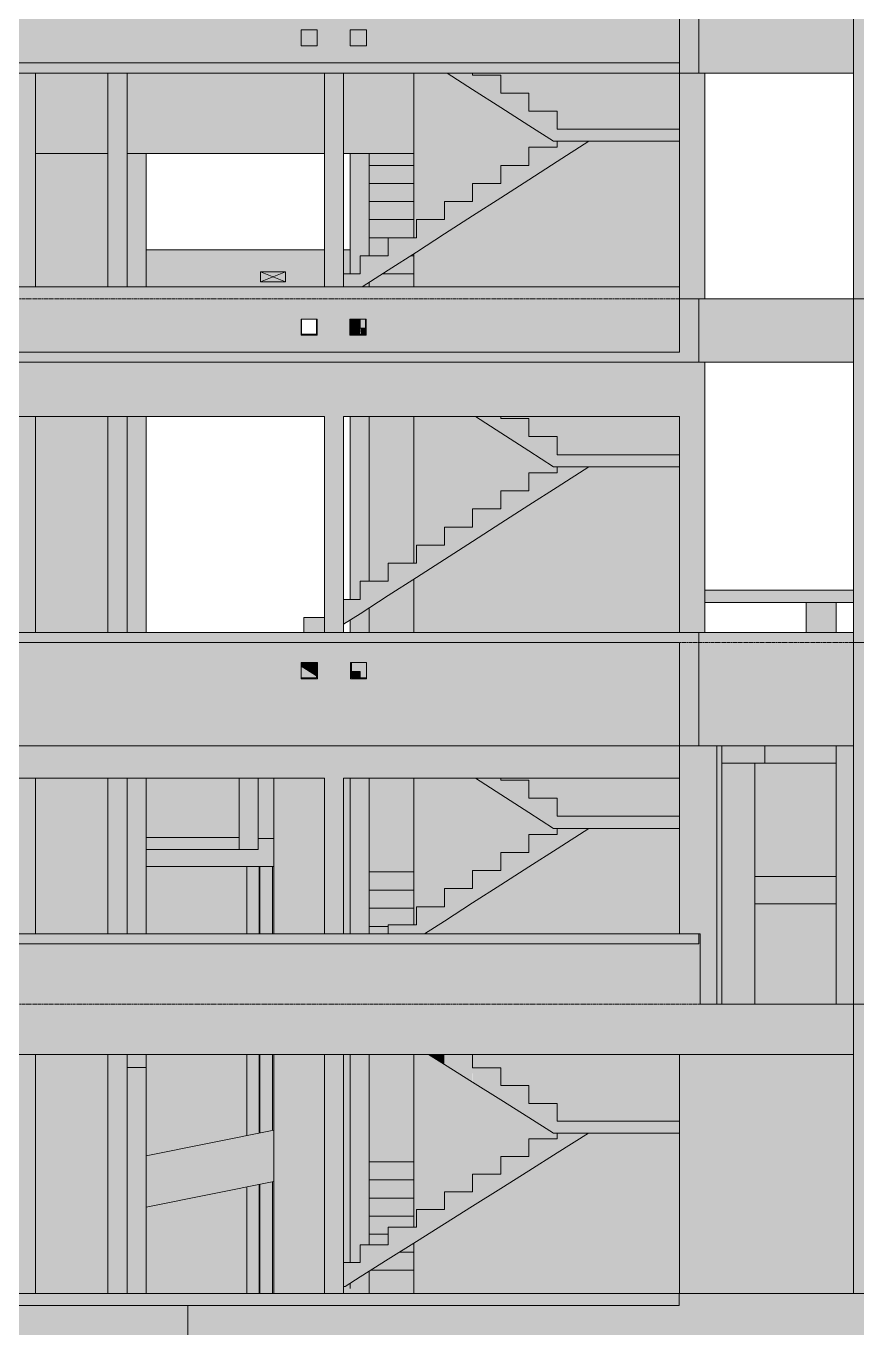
# Model space of a CAD drawing. Header units: centimetres. Extents: x -1475 to 26323, y -1238 to 84208.
# Drawn here: x 14684 to 15511, y 74231 to 75527 of the extents above; entities that cross this region are included whole.
import ezdxf

# ---------------------------------------------------------------- set-up
doc = ezdxf.new("R2010")
doc.units = ezdxf.units.CM
doc.linetypes.add('Centro', pattern=[3.175, 0.635, -0.47625, 1.5875, -0.47625])
for name, color, linetype, lineweight in [('A-FLOR', 7, 'Continuous', 9), ('A-FLOR-LEVL', 7, 'Continuous', 9), ('A-GENM', 7, 'Continuous', 18), ('A-WALL', 7, 'Continuous', 9), ('S-BEAM', 7, 'Continuous', 9), ('S-COLS', 7, 'Continuous', 9), ('S-FNDN', 7, 'Continuous', 9), ('S-STRS', 7, 'Continuous', 9)]:
    doc.layers.add(name, color=color, linetype=linetype, lineweight=lineweight)

# ---------------------------------------------------------------- blocks, each defined once
blk = doc.blocks.new('Estaca W Gerdau - W250X73-4068957-CT301 - CORTE ESQ_ DSUP')
at = {"layer": 'S-FNDN', "true_color": 0xacb7d2}
h = blk.add_hatch(color=9, dxfattribs=at)
h.paths.add_polyline_path([(224, 73400), (248.5, 73400), (248.4, 73554), (235.7, 73554), (235.7, 73574), (224, 73574), (224, 73449)], flags=0)
h.paths.add_polyline_path([(224, 74265), (249.4, 74265), (249.4, 74376.1), (224, 74371.1), (224, 74329.4)], flags=0)
h.paths.add_polyline_path([(224, 74422.1), (249.4, 74427.4), (249.4, 74503), (224, 74503), (224, 74427.4)], flags=0)
h.paths.add_polyline_path([(235.3, 74623), (249.4, 74623), (249.4, 74690), (224, 74690), (224, 74623)], flags=0)
at = {"layer": 'S-FNDN'}
for p, q in [((224, 74690), (224, 74623)), ((236.3, 74623), (236.3, 74690)), ((237.1, 74690), (237.1, 74623)), ((249.4, 74690), (249.4, 74623)), ((224, 74503), (224, 74422.1)), ((236.3, 74424.5), (236.3, 74503)), ((237.1, 74503), (237.1, 74424.7)), ((249.4, 74503), (249.4, 74427.1)), ((236.3, 74265), (236.3, 74373.5)), ((237.1, 74373.7), (237.1, 74265)), ((249.4, 74376.1), (249.4, 74265)), ((224, 74371.1), (224, 74265)), ((224, 73574), (224, 73400)), ((236.3, 73400), (236.3, 73554)), ((237.1, 73554), (237.1, 73400)), ((248.5, 73400), (224, 73400))]:
    blk.add_line(p, q, dxfattribs=at)
blk = doc.blocks.new('PED_FURO_RETANGULAR_R04_2020 _INSTÂNCIA_ - FURO RET-3662893-CT301 - CORTE ESQ_ DSUP')
at = {"layer": 'A-GENM', "lineweight": 9}
for p, q in [((262.6, 75272), (237.6, 75282)), ((237.6, 75272), (262.6, 75282))]:
    blk.add_line(p, q, dxfattribs=at)

msp = doc.modelspace()

# ---------------------------------------------------------------- hatches: boundary and pattern name
at = {"layer": 'A-FLOR', "true_color": 0xc0c0c0}
for points in [[(15070, 75480), (15334.5, 75480), (15334.5, 75490.01), (14291.5, 75490.01), (14291.5, 75480), (15038.59, 75480)], [(14803.5, 75192), (15334.5, 75192), (15334.5, 75202), (14291.5, 75202), (14291.5, 75192), (14756.3, 75192)], [(14291.5, 74913), (15334.5, 74913), (15334.5, 74923), (14291.5, 74923)], [(14896, 74707), (14896, 74719), (14803.5, 74719), (14803.5, 74707), (14889.23, 74707)], [(15350.79, 74613), (15353.5, 74613), (15353.5, 74623), (14272.5, 74623), (14272.5, 74613), (15226.79, 74613)]]:
    msp.add_hatch(color=9, dxfattribs=at).paths.add_polyline_path(points, flags=0)
h = msp.add_hatch(color=9, dxfattribs=at)
h.paths.add_polyline_path([(15835.5, 74953), (15992.5, 74953), (15992.5, 74965), (15682.5, 74965), (15682.5, 74953), (15791.38, 74953)], flags=0)
h.paths.add_polyline_path([(15507.5, 74953), (15507.5, 74965), (15359.5, 74965), (15359.5, 74953), (15488.5, 74953)], flags=0)
h.paths.add_polyline_path([(16198.5, 74953), (16198.5, 74965), (16102.5, 74965), (16102.5, 74953), (16179.5, 74953)], flags=0)
at = {"layer": 'A-GENM', "true_color": 0xc0c0c0}
msp.add_hatch(color=9, dxfattribs=at).paths.add_polyline_path([(15376.5, 74793), (15419.5, 74793), (15419.5, 74810), (15376.5, 74810)], flags=0)
at = {"layer": 'A-WALL', "true_color": 0xc0c0c0}
h = msp.add_hatch(color=9, dxfattribs=at)
h.paths.add_polyline_path([(14850.39, 74265), (14903.77, 74265), (14903.77, 74371.07), (14803.5, 74351.01), (14803.5, 74265), (14845.68, 74265)], flags=0)
h.paths.add_polyline_path([(14929.17, 74265), (14930.5, 74265), (14930.5, 74376.41), (14929.17, 74376.15), (14929.17, 74329.41)], flags=0)
h.paths.add_polyline_path([(14803.5, 74402), (14903.77, 74422.06), (14903.77, 74503), (14803.5, 74503), (14803.5, 74408.5)], flags=0)
h.paths.add_polyline_path([(14929.17, 74427.14), (14930.5, 74427.4), (14930.5, 74503), (14929.17, 74503), (14929.17, 74427.4)], flags=0)
h.paths.add_polyline_path([(14896, 74623), (14903.77, 74623), (14903.77, 74690), (14803.5, 74690), (14803.5, 74623), (14865.15, 74623)], flags=0)
h.paths.add_polyline_path([(14930.5, 74623), (14930.5, 74690), (14929.17, 74690), (14929.17, 74623)], flags=0)
h = msp.add_hatch(color=9, dxfattribs=at)
h.paths.add_polyline_path([(16102.5, 74277), (16103.77, 74277.14), (16103.77, 74493), (16102.5, 74493), (16102.5, 74408.5)], flags=0)
h.paths.add_polyline_path([(16129.17, 74277), (16138.5, 74277), (16138.5, 74493), (16129.17, 74493), (16129.17, 74279.91)], flags=0)
h.paths.add_polyline_path([(15898.5, 74445), (15953.77, 74445), (15953.77, 74454), (15898.5, 74454)], flags=0)
h.paths.add_polyline_path([(15713, 74553), (15735.5, 74553), (15735.5, 74653), (15679.17, 74653), (15679.17, 74553), (15688, 74553)], flags=0)
h.paths.add_polyline_path([(15652, 74553), (15653.77, 74553), (15653.77, 74653), (15652, 74653), (15652, 74592.22)], flags=0)
h.paths.add_polyline_path([(15414.99, 74553), (15490.5, 74553), (15490.5, 74653), (15409.5, 74653), (15409.5, 74553)], flags=0)
h.paths.add_polyline_path([(15879.5, 74642), (15953.77, 74642), (15953.77, 74653), (15835.5, 74653), (15835.5, 74642), (15862.5, 74642)], flags=0)
h.paths.add_polyline_path([(15979.58, 74642), (15992.5, 74642), (15992.5, 74653), (15979.17, 74653), (15979.17, 74642)], flags=0)
h.paths.add_polyline_path([(16102.5, 74642), (16103.77, 74642), (16103.77, 74653), (16102.5, 74653)], flags=0)
h.paths.add_polyline_path([(16137.03, 74642), (16138.5, 74642), (16138.5, 74681), (16137.03, 74681), (16137.03, 74653), (16129.17, 74653), (16129.17, 74642), (16131.5, 74642)], flags=0)
at = {"layer": 'S-BEAM', "true_color": 0xc0c0c0}
h = msp.add_hatch(color=9, dxfattribs=at)
h.paths.add_polyline_path([(14292.61, 75490.01), (15334.5, 75490.01), (15334.5, 75555.01), (14291.5, 75555.01), (14291.5, 75490.01)], flags=0)
h.paths.add_polyline_path([(14298.22, 75507.01), (14298.22, 75523), (14314.22, 75523), (14314.22, 75507.01)], flags=0)
h.paths.add_polyline_path([(15006.72, 75507.01), (15006.72, 75523), (15022.72, 75523), (15022.72, 75507.01)], flags=0)
h.paths.add_polyline_path([(14973.72, 75507.01), (14957.72, 75507.01), (14957.72, 75523), (14973.72, 75523), (14973.72, 75510.85)], flags=0)
for points in [[(15334.5, 75480), (15353.5, 75480), (15353.5, 75543.01), (15334.5, 75543.01), (15334.5, 75488.41)], [(15414.99, 75480), (15507.5, 75480), (15507.5, 75543.01), (15353.5, 75543.01), (15353.5, 75480)], [(14942.31, 75272.01), (14942.31, 75282.01), (14917.31, 75282.01), (14917.31, 75272.01)], [(15347.61, 75192), (15353.5, 75192), (15353.5, 75255.01), (15334.5, 75255.01), (15334.5, 75192)], [(15476.7, 75192), (15507.5, 75192), (15507.5, 75255.01), (15353.5, 75255.01), (15353.5, 75192), (15414.99, 75192)], [(15353.5, 74810), (15353.5, 74923), (15334.5, 74923), (15334.5, 74810), (15341.64, 74810)], [(15490.5, 74793), (15490.5, 74810), (15419.5, 74810), (15419.5, 74793)], [(14915, 74707), (14915, 74778), (14896, 74778), (14896, 74707)], [(15226.79, 74503), (15334.5, 74503), (15334.5, 74553), (15353.5, 74553), (15353.5, 74503), (15355, 74503), (15355, 74623), (15353.5, 74623), (15353.5, 74613), (14272.5, 74613), (14272, 74503), (15132.69, 74503)], [(15353.5, 74503), (15353.5, 74553), (15334.5, 74553), (15334.5, 74503)], [(15505.16, 74503), (15507.5, 74503), (15507.5, 74553), (15355, 74553), (15355, 74503), (15414.99, 74503)], [(14784.5, 74490), (14803.5, 74490), (14803.5, 74503), (14784.5, 74503), (14784.5, 74493.91)], [(15507.5, 74265), (15507.5, 74503), (15371.5, 74503), (15371.5, 74265), (15414.99, 74265)], [(14803.5, 74351.01), (14930.5, 74376.41), (14930.5, 74427.4), (14803.5, 74402)], [(14647.5, 74253), (14978.5, 74253), (14978.5, 74265), (14647.5, 74265)], [(15333.91, 74253), (15333.91, 74265), (15002.5, 74265), (15002.5, 74253), (15226.79, 74253)], [(15979.58, 74207), (16442.82, 74207), (16442.82, 74265), (15333.91, 74265), (15334.14, 74207), (15791.38, 74207)], [(14721.25, 74172), (14804.5, 74172), (14804.5, 74253), (14332.5, 74253), (14332.5, 74172), (14721.24, 74172)], [(14845.68, 74207), (15333.91, 74207), (15333.91, 74253), (14844.91, 74253), (14844.91, 74207)]]:
    msp.add_hatch(color=9, dxfattribs=at).paths.add_polyline_path(points, flags=0)
h = msp.add_hatch(color=9, dxfattribs=at)
h.paths.add_polyline_path([(14850.39, 75400.01), (14981, 75400.01), (14981, 75480), (14784.5, 75480), (14784.5, 75400.01), (14803.5, 75400.01)], flags=0)
h.paths.add_polyline_path([(15070, 75400.01), (15070, 75480), (15000, 75480), (15000, 75400.01), (15045.87, 75400.01)], flags=0)
h.paths.add_polyline_path([(14715.32, 75400.01), (14765.5, 75400.01), (14765.5, 75480), (14693.5, 75480), (14693.5, 75400.01)], flags=0)
h.paths.add_polyline_path([(15006.72, 75507.01), (15022.72, 75507.01), (15022.72, 75523), (15006.72, 75523), (15006.72, 75507.88)], flags=0)
h.paths.add_polyline_path([(14957.72, 75507.01), (14973.72, 75507.01), (14973.72, 75523), (14957.72, 75523), (14957.72, 75508.2)], flags=0)
h = msp.add_hatch(color=9, dxfattribs=at)
h.paths.add_polyline_path([(14944.49, 75267), (14981, 75267), (14981, 75304.01), (14803.5, 75304.01), (14803.5, 75267), (14917.31, 75267)], flags=0)
h.paths.add_polyline_path([(14942.31, 75272.01), (14917.31, 75272.01), (14917.31, 75282.01), (14942.31, 75282.01), (14942.31, 75279.55)], flags=0)
h.paths.add_polyline_path([(15006.5, 75280.01), (15006.39, 75304.01), (15000, 75304.01), (15000, 75280.01), (15006.39, 75280.01)], flags=0)
h = msp.add_hatch(color=9, dxfattribs=at)
h.paths.add_polyline_path([(14850.39, 75202), (15334.5, 75202), (15334.5, 75267), (14291.5, 75267), (14291.5, 75202), (14803.5, 75202)], flags=0)
h.paths.add_polyline_path([(14958.5, 75219), (14957.72, 75219), (14957.72, 75235), (14973.72, 75235), (14973.72, 75219)], flags=0)
h.paths.add_polyline_path([(15022.39, 75219), (15006.39, 75219), (15006.39, 75235), (15022.39, 75235), (15022.39, 75220)], flags=0)
h.paths.add_polyline_path([(14314.3, 75219), (14298.3, 75219), (14298.3, 75235), (14314.3, 75235), (14314.3, 75220)], flags=0)
h = msp.add_hatch(color=9, dxfattribs=at)
h.paths.add_polyline_path([(14790.99, 75138), (14981, 75138), (14981, 75192), (14645, 75192), (14645, 75138), (14755.5, 75138)], flags=0)
h.paths.add_polyline_path([(14957.72, 75219), (14973.72, 75219), (14973.22, 75220), (14958.22, 75220), (14957.72, 75220)], flags=0)
h = msp.add_hatch(color=9, dxfattribs=at)
h.paths.add_polyline_path([(15000, 75138), (15334.5, 75138), (15334.5, 75192), (15000, 75192), (15000, 75143.4)], flags=0)
h.paths.add_polyline_path([(15006.39, 75219), (15022.39, 75219), (15021.89, 75220), (15006.89, 75220), (15006.39, 75220)], flags=0)
h = msp.add_hatch(color=9, dxfattribs=at)
h.paths.add_polyline_path([(14118.5, 74810), (14272.5, 74810), (14272.5, 74923), (14118.5, 74923), (14118.5, 74913)], flags=0)
h.paths.add_polyline_path([(15507.5, 74810), (15507.5, 74923), (15353.5, 74923), (15353.5, 74810), (15414.99, 74810)], flags=0)
h.paths.add_polyline_path([(15320.89, 74810), (15334.5, 74810), (15334.5, 74913), (14291.5, 74913), (14291.5, 74810), (15226.79, 74810)], flags=0)
h.paths.add_polyline_path([(14321.7, 74877), (14306.5, 74877), (14307, 74893), (14322.5, 74893), (14322.5, 74877)], flags=0)
h.paths.add_polyline_path([(14958, 74877), (14958, 74893), (14974, 74893), (14974, 74877)], flags=0)
h.paths.add_polyline_path([(15023, 74877), (15007, 74877), (15007, 74893), (15023, 74893), (15023, 74878)], flags=0)
h = msp.add_hatch(color=9, dxfattribs=at)
h.paths.add_polyline_path([(14756.3, 74778), (14981, 74778), (14981, 74810), (14645, 74810), (14645, 74778), (14735.5, 74778)], flags=0)
h.paths.add_polyline_path([(14958, 74877), (14974, 74877), (14974, 74893), (14973, 74893), (14973, 74878), (14958, 74878)], flags=0)
h = msp.add_hatch(color=9, dxfattribs=at)
h.paths.add_polyline_path([(15334.5, 74778), (15334.5, 74810), (15000, 74810), (15000, 74778), (15320.89, 74778)], flags=0)
h.paths.add_polyline_path([(15007, 74877), (15023, 74877), (15023, 74878), (15008, 74878), (15008, 74893), (15007, 74893), (15007, 74877.17)], flags=0)
at = {"layer": 'S-BEAM', "true_color": 0x7f7f7f}
msp.add_hatch(color=8, dxfattribs=at).paths.add_polyline_path([(15414.99, 74680), (15490.5, 74680), (15490.5, 74793), (15409.5, 74793), (15409.5, 74680)], flags=0)
h = msp.add_hatch(color=8, dxfattribs=at)
h.paths.add_polyline_path([(14915, 74718), (14930.5, 74718), (14930.5, 74778), (14915, 74778), (14915, 74727.56)], flags=0)
h.paths.add_polyline_path([(14896, 74719), (14896, 74778), (14803.5, 74778), (14803.5, 74719), (14850.39, 74719)], flags=0)
at = {"layer": 'S-BEAM', "true_color": 0xc0c0c0}
h = msp.add_hatch(color=9, dxfattribs=at)
h.paths.add_polyline_path([(14903.77, 74690), (14930.5, 74690), (14930.5, 74718), (14915, 74718), (14915, 74707), (14803.5, 74707), (14803.5, 74690), (14896, 74690)], flags=0)
h.paths.add_polyline_path([(14429.5, 74690), (14429.5, 74718), (14346, 74718), (14346, 74690), (14405.49, 74690)], flags=0)
h = msp.add_hatch(color=9, dxfattribs=at)
h.paths.add_polyline_path([(15952.17, 74653), (15992.5, 74653), (15992.5, 74681), (15835.5, 74681), (15835.5, 74653), (15898.5, 74653)], flags=0)
h.paths.add_polyline_path([(15409.5, 74653), (15490.5, 74653), (15490.5, 74680), (15409.5, 74680)], flags=0)
h.paths.add_polyline_path([(16118.76, 74653), (16137.03, 74653), (16137.03, 74681), (16102.5, 74681), (16102.5, 74653)], flags=0)
h.paths.add_polyline_path([(15652, 74653), (15735.5, 74653), (15735.5, 74681), (15652, 74681)], flags=0)
at = {"layer": 'S-COLS', "true_color": 0xc0c0c0}
for points in [[(15507.5, 75255.01), (15617.5, 75255.01), (15617.5, 75543.01), (15507.5, 75543.01)], [(14692.54, 75267), (14693.5, 75267), (14693.5, 75480), (14674.5, 75480), (14674.5, 75267)], [(14783.54, 75267), (14784.5, 75267), (14784.5, 75480), (14765.5, 75480), (14765.5, 75267)], [(14981, 75267), (15000, 75267), (15000, 75480), (14981, 75480), (14981, 75267.99)], [(15334.5, 75255.01), (15359.5, 75255.01), (15359.5, 75480), (15334.5, 75480), (15334.5, 75267)], [(15025.5, 75388.01), (15070, 75388.01), (15070, 75400.01), (15025.5, 75400.01)], [(15603.18, 74913), (15617.5, 74913), (15617.5, 75255.01), (15507.5, 75255.01), (15507.5, 74913)], [(14981, 74923), (15000, 74923), (15000, 75192), (14981, 75192), (14981, 74959.67)], [(15359.5, 74923), (15359.5, 75192), (15334.5, 75192), (15334.5, 74923), (15358.39, 74923)], [(14692.7, 74923), (14693.5, 74923), (14693.5, 75138), (14674.5, 75138), (14674.5, 74923)], [(14784.26, 74923), (14784.5, 74923), (14784.5, 75138), (14765.5, 75138), (14765.5, 74923)], [(15473.19, 74923), (15490.5, 74923), (15490.5, 74953), (15460.5, 74953), (15460.5, 74923)], [(15507.5, 74553), (15617.5, 74553), (15617.5, 74913), (15507.5, 74913), (15507.5, 74592.22)], [(14994.09, 74623), (15000, 74623), (15000, 74810), (14981, 74810), (14981, 74623)], [(15371.5, 74553), (15371.5, 74810), (15334.5, 74810), (15334.5, 74623), (15355, 74623), (15355, 74553)], [(15376.5, 74553), (15376.5, 74810), (15371.5, 74810), (15371.5, 74553)], [(15490.5, 74553), (15507.5, 74553), (15507.5, 74810), (15490.5, 74810), (15490.5, 74563.74)], [(15409.5, 74553), (15409.5, 74793), (15376.5, 74793), (15376.5, 74553)], [(14687.91, 74623), (14693.5, 74623), (14693.5, 74778), (14674.5, 74778), (14674.5, 74623)], [(14769.79, 74623), (14784.5, 74623), (14784.5, 74778), (14765.5, 74778), (14765.5, 74623)], [(15070, 74684.7), (15070, 74778), (15025.5, 74778), (15025.5, 74684.7), (15038.59, 74684.7)], [(15507.5, 74265), (15617.5, 74265), (15617.5, 74553), (15507.5, 74553), (15507.5, 74408.5)], [(14693.5, 74265), (14693.5, 74503), (14674.5, 74503), (14674.5, 74265)], [(14784.5, 74265), (14784.5, 74503), (14765.5, 74503), (14765.5, 74265)], [(15000, 74265), (15000, 74503), (14981, 74503), (14981, 74265)], [(15070, 74396), (15070, 74503), (15025.5, 74503), (15025.5, 74396), (15038.59, 74396)], [(15353.5, 74265), (15371.5, 74265), (15371.5, 74503), (15334.5, 74503), (15334.5, 74265)], [(14981, 74253), (15002.5, 74253), (15002.5, 74265), (14978.5, 74265), (14978.5, 74253)]]:
    msp.add_hatch(color=9, dxfattribs=at).paths.add_polyline_path(points, flags=0)
h = msp.add_hatch(color=9, dxfattribs=at)
h.paths.add_polyline_path([(15070, 75267), (15334.5, 75267), (15334.5, 75412), (15244.03, 75412), (15070, 75300.13), (15070, 75283.74)], flags=0)
h.paths.add_polyline_path([(15070, 75316), (15072.5, 75316), (15072.5, 75334), (15100.5, 75334), (15100.5, 75352), (15128.5, 75352), (15128.5, 75370.01), (15156.5, 75370.01), (15156.5, 75388.01), (15184.5, 75388.01), (15184.5, 75406), (15212.5, 75406), (15212.5, 75412), (15208.98, 75412), (15103.2, 75480), (15070, 75480), (15070, 75319.74)], flags=0)
h.paths.add_polyline_path([(15307.05, 75424), (15334.5, 75424), (15334.5, 75480), (15128.5, 75480), (15128.5, 75478), (15156.5, 75478), (15156.5, 75460.01), (15184.5, 75460.01), (15184.5, 75442), (15212.5, 75442), (15212.5, 75424), (15262.03, 75424)], flags=0)
h = msp.add_hatch(color=9, dxfattribs=at)
h.paths.add_polyline_path([(14693.5, 75267), (14765.5, 75267), (14765.5, 75400.01), (14693.5, 75400.01), (14693.5, 75327.12)], flags=0)
h.paths.add_polyline_path([(14784.5, 75267), (14803.5, 75267), (14803.5, 75400.01), (14784.5, 75400.01), (14784.5, 75327.12)], flags=0)
h = msp.add_hatch(color=9, dxfattribs=at)
h.paths.add_polyline_path([(15024.49, 75267), (15025.5, 75267), (15025.5, 75271.52), (15018.47, 75267), (15022.39, 75267)], flags=0)
h.paths.add_polyline_path([(15016.5, 75280.01), (15016.5, 75298.01), (15025.5, 75298.01), (15025.5, 75400.01), (15006.5, 75400.01), (15006.52, 75280.01)], flags=0)
h = msp.add_hatch(color=9, dxfattribs=at)
h.paths.add_polyline_path([(15006.5, 74923), (15025.5, 74923), (15025.5, 74947.52), (15006.5, 74935.31), (15006.5, 74923.73)], flags=0)
h.paths.add_polyline_path([(15007, 74956), (15016.5, 74956), (15016.5, 74974), (15025.5, 74974), (15025.5, 75138), (15006.5, 75138), (15006.5, 74956)], flags=0)
h.paths.add_polyline_path([(15021.89, 75226), (15021.89, 75235), (15016.5, 75235), (15016.5, 75226)], flags=0)
h = msp.add_hatch(color=9, dxfattribs=at)
h.paths.add_polyline_path([(14693.5, 74923), (14765.5, 74923), (14765.5, 75138), (14693.5, 75138), (14693.5, 74959.67)], flags=0)
h.paths.add_polyline_path([(14803.5, 74923), (14803.5, 75138), (14784.5, 75138), (14784.5, 74923), (14792.64, 74923)], flags=0)
h = msp.add_hatch(color=9, dxfattribs=at)
h.paths.add_polyline_path([(15038.59, 74923), (15070, 74923), (15070, 74976.13), (15025.5, 74947.52), (15025.5, 74923)], flags=0)
h.paths.add_polyline_path([(15038.59, 74974), (15044.5, 74974), (15044.5, 74992), (15070, 74992), (15070, 75138), (15025.5, 75138), (15025.5, 74974)], flags=0)
h = msp.add_hatch(color=9, dxfattribs=at)
h.paths.add_polyline_path([(15132.69, 74923), (15334.5, 74923), (15334.5, 75088), (15244.03, 75088), (15070, 74976.13), (15070, 74923)], flags=0)
h.paths.add_polyline_path([(15072.5, 74992), (15072.5, 75010), (15100.5, 75010), (15100.5, 75028), (15128.5, 75028), (15128.5, 75046), (15156.5, 75046), (15156.5, 75064), (15184.5, 75064), (15184.65, 75082), (15212.5, 75082), (15212.5, 75088), (15208.98, 75088), (15131.2, 75138), (15070, 75138), (15070, 74992)], flags=0)
h.paths.add_polyline_path([(15212.5, 75100), (15334.5, 75100), (15334.5, 75138), (15156.5, 75138), (15156.5, 75136), (15184.5, 75136), (15184.5, 75118), (15212.5, 75118), (15212.5, 75103.74)], flags=0)
h = msp.add_hatch(color=9, dxfattribs=at)
h.paths.add_polyline_path([(15025.5, 74623), (15025.5, 74778), (15006.5, 74778), (15006.5, 74623), (15021.21, 74623)], flags=0)
h.paths.add_polyline_path([(15023, 74878), (15023, 74893), (15008, 74893), (15008.48, 74884), (15016.5, 74884), (15016.5, 74878), (15019.8, 74878)], flags=0)
h = msp.add_hatch(color=9, dxfattribs=at)
h.paths.add_polyline_path([(15000, 74623), (15006.5, 74623), (15006.5, 74778), (15000, 74778), (15000, 74654)], flags=0)
h.paths.add_polyline_path([(14944.49, 74623), (14981, 74623), (14981, 74778), (14930.5, 74778), (14930.5, 74623)], flags=0)
h.paths.add_polyline_path([(14958, 74878), (14973, 74878), (14972.86, 74879.79), (14958, 74889.34), (14958, 74884)], flags=0)
h = msp.add_hatch(color=9, dxfattribs=at)
h.paths.add_polyline_path([(14693.5, 74623), (14765.5, 74623), (14765.5, 74778), (14693.5, 74778), (14693.5, 74725.5)], flags=0)
h.paths.add_polyline_path([(14784.5, 74623), (14803.5, 74623), (14803.5, 74778), (14784.5, 74778), (14784.5, 74775.95)], flags=0)
h = msp.add_hatch(color=9, dxfattribs=at)
h.paths.add_polyline_path([(15080.69, 74623), (15334.5, 74623), (15334.5, 74728), (15244.03, 74728), (15086.61, 74626.8)], flags=0)
h.paths.add_polyline_path([(15070, 74632), (15072.5, 74632), (15072.5, 74650), (15100.5, 74650), (15100.5, 74668), (15128.5, 74668), (15128.5, 74686), (15156.5, 74686), (15156.5, 74704), (15184.5, 74704), (15184.5, 74722), (15212.5, 74722), (15212.5, 74728), (15208.98, 74728), (15131.2, 74778), (15070, 74778), (15070, 74635.74)], flags=0)
h.paths.add_polyline_path([(15334.5, 74740), (15334.5, 74778), (15156.5, 74778), (15156.5, 74776), (15184.5, 74775.95), (15184.5, 74758), (15212.5, 74758), (15212.5, 74740), (15303.3, 74740)], flags=0)
h = msp.add_hatch(color=9, dxfattribs=at)
h.paths.add_polyline_path([(14693.5, 74265), (14765.5, 74265), (14765.5, 74503), (14693.5, 74503), (14693.5, 74388.68)], flags=0)
h.paths.add_polyline_path([(14803.5, 74265), (14803.5, 74490), (14784.5, 74490), (14784.5, 74265)], flags=0)
h = msp.add_hatch(color=9, dxfattribs=at)
h.paths.add_polyline_path([(14930.5, 74265), (14981, 74265), (14981, 74503), (14930.5, 74503), (14930.5, 74408.5)], flags=0)
h.paths.add_polyline_path([(15000, 74265), (15006.5, 74265), (15006.5, 74275.15), (15001.5, 74272), (15000, 74272), (15000, 74265.18)], flags=0)
h.paths.add_polyline_path([(15006.5, 74295.63), (15006.5, 74503), (15000, 74503), (15000, 74295.63), (15002.5, 74295.63)], flags=0)
h = msp.add_hatch(color=9, dxfattribs=at)
h.paths.add_polyline_path([(15006.5, 74265), (15025.5, 74265), (15025.5, 74287.11), (15006.5, 74275.15), (15006.5, 74270)], flags=0)
h.paths.add_polyline_path([(15006.5, 74295.63), (15016.5, 74295.63), (15016.5, 74313.25), (15025.5, 74313.25), (15025.5, 74503), (15006.5, 74503), (15006.5, 74299.07)], flags=0)
h = msp.add_hatch(color=9, dxfattribs=at)
h.paths.add_polyline_path([(15186.5, 74265), (15334.5, 74265), (15334.5, 74424.63), (15243.97, 74424.63), (15070, 74315.12), (15070, 74265), (15164.5, 74265)], flags=0)
h.paths.add_polyline_path([(15070.06, 74330.88), (15072.5, 74330.88), (15072.5, 74348.5), (15100.5, 74348.5), (15100.5, 74366.13), (15128.5, 74366.13), (15128.5, 74383.75), (15156.5, 74383.75), (15156.5, 74401.38), (15184.5, 74401.38), (15184.5, 74419), (15212.5, 74419), (15212.5, 74424.63), (15209.04, 74424.63), (15084.53, 74503), (15070, 74503), (15070, 74330.88)], flags=0)
h.paths.add_polyline_path([(15226.79, 74436.63), (15334.5, 74436.63), (15334.5, 74503), (15128.5, 74503), (15128.5, 74489.5), (15156.5, 74489.5), (15156.5, 74471.88), (15184.5, 74471.88), (15184.5, 74454.25), (15212.5, 74454.25), (15212.5, 74436.63)], flags=0)
h = msp.add_hatch(color=9, dxfattribs=at)
h.paths.add_polyline_path([(14804.5, 73364), (14864.5, 73364), (14864.5, 73524), (14853.51, 73524), (14853.51, 73624), (14845.34, 73624), (14845.34, 73574), (14804.5, 73574), (14804.5, 73489.87)], flags=0)
h.paths.add_polyline_path([(14844.38, 74172), (14845.35, 74172), (14844.91, 74253), (14804.5, 74253), (14804.5, 74172), (14814.62, 74172)], flags=0)
at = {"layer": 'S-STRS', "true_color": 0xc0c0c0}
for points in [[(15128.5, 75463.74), (15128.5, 75480), (15103.2, 75480), (15106.31, 75478)], [(15156.5, 75445.74), (15156.5, 75478), (15128.5, 75478), (15128.5, 75463.74), (15134.31, 75460.01)], [(15184.5, 75427.74), (15184.5, 75460.01), (15156.5, 75460.01), (15156.5, 75445.74)], [(15208.98, 75412), (15212.5, 75412), (15212.5, 75442), (15184.5, 75442), (15184.5, 75427.74), (15190.31, 75424)], [(15306.54, 75412), (15334.5, 75412), (15334.5, 75424), (15212.5, 75424), (15212.5, 75412), (15301.17, 75412)], [(15212.5, 75391.74), (15244.03, 75412), (15212.5, 75412), (15212.5, 75406)], [(15184.5, 75373.74), (15212.5, 75391.74), (15212.5, 75406), (15184.5, 75406), (15184.5, 75382.6)], [(15070, 75370.01), (15070, 75388.01), (15025.5, 75388), (15025.5, 75370.01), (15038.59, 75370.01)], [(15156.5, 75355.74), (15184.5, 75373.74), (15184.5, 75388.01), (15156.5, 75388.01), (15156.5, 75370.01)], [(15038.59, 75352), (15070, 75352), (15070, 75370.01), (15025.5, 75370.01), (15025.5, 75352)], [(15128.5, 75337.74), (15156.5, 75355.74), (15156.5, 75370.01), (15128.5, 75370.01), (15128.5, 75352)], [(15025.5, 75334), (15070, 75334), (15070, 75352), (15025.5, 75352)], [(15100.5, 75319.74), (15128.5, 75337.74), (15128.5, 75352), (15100.5, 75352), (15100.5, 75327.12)], [(15044.5, 75316), (15070, 75316), (15070, 75334), (15025.5, 75334), (15025.5, 75316), (15038.59, 75316)], [(15072.5, 75301.74), (15100.5, 75319.74), (15100.5, 75334), (15072.5, 75334), (15072.5, 75316)], [(15044.5, 75283.74), (15072.5, 75301.74), (15072.5, 75316), (15044.5, 75316), (15044.5, 75298.01)], [(15016.5, 75267), (15018.47, 75267), (15044.5, 75283.74), (15044.5, 75298.01), (15016.5, 75298.01), (15016.5, 75271.32)], [(15043.39, 75280.01), (15070, 75280.01), (15070, 75298.01), (15066.69, 75298.01), (15038.69, 75280.01)], [(15014.02, 75267), (15016.5, 75267), (15016.5, 75280.01), (15000, 75280.01), (15000, 75267), (15006.5, 75267)], [(15025.5, 75267), (15070, 75267), (15070, 75280.01), (15038.59, 75279.94), (15025.5, 75271.52)], [(15006.89, 75220), (15016.5, 75220), (15016.5, 75235), (15006.89, 75235), (15006.89, 75226)], [(15021.89, 75220), (15021.89, 75226), (15016.5, 75226), (15017.06, 75220)], [(15156.5, 75121.74), (15156.5, 75138), (15131.2, 75138)], [(15184.5, 75103.74), (15184.5, 75136), (15156.5, 75136), (15156.5, 75121.74), (15162.31, 75118)], [(15208.98, 75088), (15212.5, 75088), (15212.5, 75118), (15184.5, 75118), (15184.5, 75103.74), (15190.31, 75100)], [(15294, 75088), (15334.5, 75088), (15334.5, 75100), (15212.5, 75100), (15212.5, 75088), (15226.79, 75088)], [(15212.5, 75067.74), (15244.03, 75088), (15212.5, 75088), (15212.5, 75082)], [(15184.5, 75049.74), (15212.5, 75067.74), (15212.5, 75082), (15184.5, 75082), (15184.5, 75064)], [(15156.5, 75031.74), (15184.5, 75049.74), (15184.5, 75064), (15156.5, 75064), (15156.5, 75046)], [(15128.5, 75013.74), (15156.5, 75031.74), (15156.5, 75046), (15128.5, 75046), (15128.5, 75028)], [(15100.5, 74995.74), (15128.5, 75013.74), (15128.5, 75028), (15100.5, 75028), (15100.5, 75010)], [(15072.5, 74977.74), (15100.5, 74995.74), (15100.5, 75010), (15072.5, 75010), (15072.5, 74992)], [(15044.5, 74959.74), (15072.5, 74977.74), (15072.5, 74992), (15044.5, 74992), (15044.5, 74974)], [(15016.5, 74941.73), (15044.5, 74959.74), (15044.5, 74974), (15016.5, 74974), (15016.5, 74956)], [(15000, 74931.13), (15016.5, 74941.73), (15016.5, 74956), (15000, 74956), (15000, 74939.53)], [(14981, 74923), (14981, 74938), (14960.5, 74938), (14960.5, 74923), (14974, 74923)], [(14960.5, 74887.73), (14960.5, 74893), (14958, 74893), (14958, 74889.34)], [(14973, 74879.7), (14973, 74893), (14960.5, 74893), (14960.5, 74887.73), (14972.86, 74879.79)], [(15016.5, 74878), (15016.5, 74884), (15008, 74884), (15008, 74878)], [(15156.5, 74761.74), (15156.5, 74778), (15131.2, 74778), (15134.4, 74775.95)], [(15184.5, 74743.74), (15184.5, 74776), (15156.5, 74775.95), (15156.5, 74761.74)], [(15212.5, 74728), (15212.5, 74758), (15184.5, 74758), (15184.5, 74743.74), (15208.98, 74728)], [(15297.95, 74728), (15334.5, 74728), (15334.5, 74740), (15212.5, 74740), (15212.5, 74728), (15276.72, 74728)], [(15184.5, 74689.74), (15212.5, 74707.74), (15212.5, 74722), (15184.5, 74722), (15184.5, 74704)], [(15212.5, 74707.74), (15244.03, 74728), (15212.5, 74728), (15212.5, 74722)], [(15156.5, 74671.74), (15184.5, 74689.74), (15184.5, 74704), (15156.5, 74704), (15156.5, 74686)], [(15025.5, 74666.6), (15070, 74666.6), (15070, 74684.7), (15025.5, 74684.7)], [(15128.5, 74653.74), (15156.5, 74671.74), (15156.5, 74686), (15128.5, 74686), (15128.5, 74668)], [(15038.59, 74648.5), (15070, 74648.5), (15070, 74666.6), (15025.5, 74666.6), (15025.5, 74648.5)], [(15100.5, 74635.74), (15128.5, 74653.74), (15128.5, 74668), (15100.5, 74668), (15100.5, 74650)], [(15044.5, 74630.4), (15044.5, 74632), (15070, 74632), (15070, 74648.5), (15025.5, 74648.5), (15025.5, 74630.4), (15038.59, 74630.4)], [(15080.69, 74623), (15100.5, 74635.74), (15100.5, 74650), (15072.5, 74650), (15072.5, 74623)], [(15070, 74623), (15072.5, 74623), (15072.5, 74632), (15044.5, 74632), (15044.5, 74623), (15062.17, 74623)], [(15038.59, 74623), (15044.5, 74623), (15044.5, 74630.4), (15025.5, 74630.4), (15025.5, 74623)], [(15100.5, 74492.95), (15100.5, 74503), (15084.53, 74503)], [(15128.5, 74475.32), (15128.5, 74503), (15100.5, 74503), (15100.5, 74492.95), (15109.38, 74487.36)], [(15156.5, 74457.7), (15156.5, 74489.5), (15128.5, 74489.5), (15129.06, 74474.97), (15133.98, 74471.88)], [(15184.5, 74440.07), (15184.5, 74471.88), (15156.5, 74471.88), (15156.5, 74457.7), (15162.5, 74453.93)], [(15209.04, 74424.63), (15212.5, 74424.63), (15212.5, 74454.25), (15184.5, 74454.25), (15184.5, 74440.07), (15189.98, 74436.63)], [(15226.79, 74424.63), (15334.5, 74424.63), (15334.5, 74436.63), (15212.5, 74436.63), (15212.5, 74424.63)], [(15212.5, 74404.82), (15243.97, 74424.63), (15212.5, 74424.63), (15212.5, 74408.5)], [(15184.5, 74387.2), (15212.5, 74404.82), (15212.5, 74419), (15184.5, 74419), (15184.5, 74401.38)], [(15156.5, 74369.57), (15184.5, 74387.2), (15184.5, 74401.38), (15156.5, 74401.38), (15156.5, 74383.75)], [(15070, 74378), (15070, 74396), (15025.5, 74396), (15025.5, 74378), (15038.59, 74378)], [(15038.59, 74360), (15070, 74360), (15070, 74378), (15025.5, 74378), (15025.5, 74360)], [(15128.5, 74351.95), (15156.5, 74369.57), (15156.5, 74383.75), (15128.5, 74383.75), (15128.5, 74366.13)], [(15038.59, 74342), (15070, 74342), (15070, 74360), (15025.5, 74360), (15025.5, 74342)], [(15100.5, 74334.32), (15128.5, 74351.95), (15128.5, 74366.13), (15100.5, 74366.13), (15100.5, 74348.5)], [(15072.5, 74316.7), (15100.5, 74334.32), (15100.5, 74348.5), (15072.5, 74348.5), (15072.5, 74330.88)], [(15044.5, 74324), (15044.5, 74330.88), (15070, 74330.88), (15070, 74342), (15025.5, 74342), (15025.5, 74324), (15038.59, 74324)], [(15044.5, 74299.07), (15072.5, 74316.7), (15072.5, 74330.88), (15044.5, 74330.88), (15044.5, 74306)], [(15016.5, 74281.45), (15044.5, 74299.07), (15044.5, 74313.25), (15016.5, 74313.25), (15016.5, 74288)], [(15001.5, 74272), (15016.5, 74281.45), (15016.5, 74295.63), (15000, 74295.63), (15000, 74272)], [(15070, 74288), (15070, 74306), (15055.51, 74306), (15026.92, 74288), (15044.5, 74288)], [(15025.5, 74265), (15070, 74265), (15070, 74288), (15026.92, 74288), (15025.5, 74287.11), (15025.5, 74265)]]:
    msp.add_hatch(color=9, dxfattribs=at).paths.add_polyline_path(points, flags=0)
h = msp.add_hatch(color=9, dxfattribs=at)
h.paths.add_polyline_path([(15044.5, 75298.01), (15044.5, 75316), (15025.5, 75316), (15025.5, 75298.01), (15038.59, 75298.01)], flags=0)
h.paths.add_polyline_path([(15066.69, 75298.01), (15070, 75298.01), (15070, 75300.13)], flags=0)
h = msp.add_hatch(color=9, dxfattribs=at)
h.paths.add_polyline_path([(15055.51, 74306), (15070, 74306), (15070, 74315.12), (15067.03, 74313.25)], flags=0)
h.paths.add_polyline_path([(15044.5, 74313.25), (15044.5, 74324), (15025.5, 74324), (15025.5, 74313.25), (15038.59, 74313.25)], flags=0)

# ---------------------------------------------------------------- linework, layer by layer
at = {"layer": 'A-FLOR'}
for p, q in [((14291.5, 75490.01), (15334.5, 75490.01)), ((15334.5, 75480), (14291.5, 75480)), ((14291.5, 75202), (15334.5, 75202)), ((15334.5, 75192), (14291.5, 75192)), ((15359.5, 74965), (15507.5, 74965)), ((15507.5, 74953), (15359.5, 74953)), ((14291.5, 74923), (15334.5, 74923)), ((15334.5, 74913), (14291.5, 74913)), ((14803.5, 74719), (14896, 74719)), ((14896, 74707), (14803.5, 74707)), ((14272.5, 74623), (15353.5, 74623)), ((15353.5, 74623), (15353.5, 74613)), ((15353.5, 74613), (14272.5, 74613))]:
    msp.add_line(p, q, dxfattribs=at)
at = {"layer": 'A-FLOR-LEVL', "linetype": 'Centro'}
for p, q in [((13155.75, 75255.01), (16954.35, 75255.01)), ((13155.75, 74913), (16954.35, 74913)), ((13155.75, 74553), (17924.57, 74553)), ((13155.75, 74265), (17924.57, 74265))]:
    msp.add_line(p, q, dxfattribs=at)
at = {"layer": 'A-GENM', "lineweight": 9}
for p, q in [((15419.5, 74810), (15419.5, 74793)), ((15419.5, 74793), (15376.5, 74793))]:
    msp.add_line(p, q, dxfattribs=at)
at = {"layer": 'S-BEAM'}
for p, q in [((15334.5, 75543.01), (15334.5, 75490.01)), ((15353.5, 75480), (15353.5, 75543.01)), ((14957.72, 75523), (14973.72, 75523)), ((14957.72, 75507.01), (14957.72, 75523)), ((14973.72, 75523), (14973.72, 75507.01)), ((15006.72, 75523), (15022.72, 75523)), ((15006.72, 75507.01), (15006.72, 75523)), ((15022.72, 75523), (15022.72, 75507.01)), ((14973.72, 75507.01), (14957.72, 75507.01)), ((15022.72, 75507.01), (15006.72, 75507.01)), ((15334.5, 75490.01), (15334.5, 75480)), ((15334.5, 75480), (15353.5, 75480)), ((15353.5, 75480), (15507.5, 75480)), ((14693.5, 75400.01), (14765.5, 75400.01)), ((14784.5, 75400.01), (14981, 75400.01)), ((15000, 75400.01), (15070, 75400.01)), ((14803.5, 75304.01), (14981, 75304.01)), ((15000, 75304.01), (15006.5, 75304.01)), ((14917.31, 75282.01), (14942.31, 75282.01)), ((14917.31, 75272.01), (14917.31, 75282.01)), ((14942.31, 75282.01), (14942.31, 75272.01)), ((14291.5, 75267), (15334.5, 75267)), ((14942.31, 75272.01), (14917.31, 75272.01)), ((15334.5, 75267), (15334.5, 75255.01)), ((15353.5, 75255.01), (15334.5, 75255.01)), ((15334.5, 75255.01), (15334.5, 75202)), ((15353.5, 75192), (15353.5, 75255.01)), ((15353.5, 75255.01), (15507.5, 75255.01)), ((14957.72, 75235), (14973.72, 75235)), ((14957.72, 75219), (14957.72, 75235)), ((14958.22, 75220), (14958.22, 75235)), ((14973.22, 75235), (14973.22, 75220)), ((14973.72, 75235), (14973.72, 75219)), ((15006.39, 75235), (15022.39, 75235)), ((15006.39, 75219), (15006.39, 75235)), ((15006.89, 75220), (15006.89, 75235)), ((15021.89, 75235), (15021.89, 75220)), ((15022.39, 75235), (15022.39, 75219)), ((14973.72, 75219), (14957.72, 75219)), ((14973.22, 75220), (14958.22, 75220)), ((15022.39, 75219), (15006.39, 75219)), ((15021.89, 75220), (15006.89, 75220)), ((15334.5, 75192), (15353.5, 75192)), ((15353.5, 75192), (15507.5, 75192)), ((14645, 75138), (14981, 75138)), ((15000, 75138), (15334.5, 75138)), ((15353.5, 74923), (15334.5, 74923)), ((15353.5, 74923), (15507.5, 74923)), ((15353.5, 74810), (15353.5, 74923)), ((15334.5, 74913), (15334.5, 74810)), ((14958, 74893), (14974, 74893)), ((14958, 74877), (14958, 74893)), ((14973, 74893), (14973, 74878)), ((14974, 74893), (14974, 74877)), ((15007, 74893), (15023, 74893)), ((15007, 74877), (15007, 74893)), ((15008, 74878), (15008, 74893)), ((15023, 74893), (15023, 74877)), ((14973, 74878), (14958, 74878)), ((15023, 74878), (15008, 74878)), ((14974, 74877), (14958, 74877)), ((15023, 74877), (15007, 74877)), ((14291.5, 74810), (15334.5, 74810)), ((15334.5, 74778), (15334.5, 74810)), ((15334.5, 74810), (15353.5, 74810)), ((15353.5, 74810), (15507.5, 74810)), ((15490.5, 74793), (15490.5, 74810)), ((15419.5, 74793), (15490.5, 74793)), ((14645, 74778), (14981, 74778)), ((14896, 74707), (14896, 74778)), ((14915, 74778), (14915, 74707)), ((15000, 74778), (15334.5, 74778)), ((14930.5, 74718), (14915, 74718)), ((14915, 74707), (14896, 74707)), ((14930.5, 74690), (14803.5, 74690)), ((15490.5, 74680), (15409.5, 74680)), ((15490.5, 74653), (15409.5, 74653)), ((15353.5, 74623), (15355, 74623)), ((15355, 74623), (15355, 74553)), ((15355, 74553), (15507.5, 74553)), ((14272, 74503), (15334.5, 74503)), ((14803.5, 74503), (14803.5, 74490)), ((15353.5, 74503), (15334.5, 74503)), ((15353.5, 74503), (15355, 74503)), ((15355, 74503), (15507.5, 74503)), ((14803.5, 74490), (14784.5, 74490)), ((14803.5, 74402), (14930.5, 74427.4)), ((14803.5, 74351.01), (14930.5, 74376.41)), ((14647.5, 74265), (14978.5, 74265)), ((15002.5, 74265), (15333.91, 74265)), ((15333.91, 74253), (15333.91, 74265)), ((15333.91, 74265), (16442.82, 74265)), ((14332.5, 74253), (14804.5, 74253)), ((14844.91, 74207), (14844.91, 74253)), ((14844.91, 74253), (15333.91, 74253))]:
    msp.add_line(p, q, dxfattribs=at)
at = {"layer": 'S-COLS'}
for p, q in [((15507.5, 75543.01), (15507.5, 75255.01)), ((14693.5, 75480), (14693.5, 75267)), ((14765.5, 75480), (14765.5, 75267)), ((14784.5, 75267), (14784.5, 75480)), ((14981, 75480), (14981, 75267)), ((15000, 75267), (15000, 75480)), ((15070, 75316), (15070, 75480)), ((15334.5, 75480), (15334.5, 75267)), ((15359.5, 75255.01), (15359.5, 75480)), ((14803.5, 75400.01), (14803.5, 75267)), ((15006.5, 75400.01), (15006.5, 75280.01)), ((15025.5, 75400.01), (15025.5, 75316)), ((15070, 75267), (15070, 75300.13)), ((15507.5, 75255.01), (15507.5, 74913)), ((15617.5, 75255.01), (15507.5, 75255.01)), ((15617.5, 75255.01), (15507.5, 75255.01)), ((15359.5, 74923), (15359.5, 75192)), ((14693.5, 75138), (14693.5, 74923)), ((14765.5, 75138), (14765.5, 74923)), ((14784.5, 74923), (14784.5, 75138)), ((14803.5, 75138), (14803.5, 74923)), ((14981, 75138), (14981, 74923)), ((15000, 74923), (15000, 75138)), ((15006.5, 75138), (15006.5, 74956)), ((15025.5, 75138), (15025.5, 74974)), ((15070, 74992), (15070, 75138)), ((15334.5, 75138), (15334.5, 74923)), ((15070, 74923), (15070, 74976.13)), ((15025.5, 74947.52), (15025.5, 74923)), ((15460.5, 74953), (15460.5, 74923)), ((15490.5, 74923), (15490.5, 74953)), ((15006.5, 74935.31), (15006.5, 74923)), ((15617.5, 74913), (15507.5, 74913)), ((15507.5, 74913), (15507.5, 74553)), ((15617.5, 74913), (15507.5, 74913)), ((15334.5, 74810), (15334.5, 74623)), ((15371.5, 74810), (15371.5, 74553)), ((15376.5, 74553), (15376.5, 74810)), ((15490.5, 74810), (15490.5, 74553)), ((15409.5, 74553), (15409.5, 74793)), ((14693.5, 74778), (14693.5, 74623)), ((14765.5, 74778), (14765.5, 74623)), ((14784.5, 74623), (14784.5, 74778)), ((14803.5, 74778), (14803.5, 74623)), ((14930.5, 74778), (14930.5, 74623)), ((14981, 74778), (14981, 74623)), ((15000, 74623), (15000, 74778)), ((15006.5, 74778), (15006.5, 74623)), ((15025.5, 74778), (15025.5, 74623)), ((15070, 74632), (15070, 74778)), ((15507.5, 74553), (15507.5, 74265)), ((15617.5, 74553), (15507.5, 74553)), ((15617.5, 74553), (15507.5, 74553)), ((14693.5, 74503), (14693.5, 74265)), ((14765.5, 74503), (14765.5, 74265)), ((14784.5, 74265), (14784.5, 74503)), ((14930.5, 74503), (14930.5, 74265)), ((14981, 74503), (14981, 74265)), ((15000, 74265), (15000, 74503)), ((15006.5, 74503), (15006.5, 74295.63)), ((15025.5, 74503), (15025.5, 74324)), ((15070, 74330.88), (15070, 74503)), ((15334.5, 74503), (15334.5, 74265)), ((14803.5, 74490), (14803.5, 74265)), ((15070, 74265), (15070, 74315.12)), ((15006.5, 74275.15), (15006.5, 74270)), ((15002.5, 74265), (14978.5, 74265)), ((15000, 74265), (14981, 74265)), ((14844.91, 74253), (14804.5, 74253))]:
    msp.add_line(p, q, dxfattribs=at)
at = {"layer": 'S-STRS'}
for p, q in [((15103.2, 75480), (15128.5, 75463.74)), ((15128.5, 75478), (15128.5, 75480)), ((15128.5, 75478), (15156.5, 75478)), ((15156.5, 75460.01), (15156.5, 75478)), ((15128.5, 75463.74), (15156.5, 75445.74)), ((15156.5, 75460.01), (15184.5, 75460.01)), ((15184.5, 75442), (15184.5, 75460.01)), ((15156.5, 75445.74), (15184.5, 75427.74)), ((15184.5, 75442), (15208.98, 75442)), ((15208.98, 75442), (15212.5, 75442)), ((15212.5, 75424), (15212.5, 75442)), ((15184.5, 75427.74), (15208.98, 75412)), ((15212.5, 75424), (15334.5, 75424)), ((15208.98, 75412), (15212.5, 75412)), ((15244.03, 75412), (15212.5, 75391.74)), ((15212.5, 75406), (15212.5, 75412)), ((15212.5, 75412), (15334.5, 75412)), ((15184.5, 75406), (15212.5, 75406)), ((15184.5, 75388.01), (15184.5, 75406)), ((15025.5, 75388.01), (15070, 75388.01)), ((15156.5, 75388.01), (15184.5, 75388.01)), ((15156.5, 75370.01), (15156.5, 75388.01)), ((15184.5, 75373.74), (15212.5, 75391.74)), ((15025.5, 75370.01), (15070, 75370.01)), ((15128.5, 75370.01), (15156.5, 75370.01)), ((15128.5, 75352), (15128.5, 75370.01)), ((15156.5, 75355.74), (15184.5, 75373.74)), ((15025.5, 75352), (15070, 75352)), ((15100.5, 75352), (15128.5, 75352)), ((15100.5, 75334), (15100.5, 75352)), ((15128.5, 75337.74), (15156.5, 75355.74)), ((15025.5, 75334), (15070, 75334)), ((15072.5, 75334), (15100.5, 75334)), ((15072.5, 75316), (15072.5, 75334)), ((15100.5, 75319.74), (15128.5, 75337.74)), ((15072.5, 75301.74), (15100.5, 75319.74)), ((15025.5, 75316), (15044.5, 75316)), ((15025.5, 75298.01), (15025.5, 75316)), ((15044.5, 75316), (15072.5, 75316)), ((15044.5, 75298.01), (15044.5, 75316)), ((15016.5, 75298.01), (15044.5, 75298.01)), ((15016.5, 75280.01), (15016.5, 75298.01)), ((15044.5, 75283.74), (15072.5, 75301.74)), ((15066.69, 75298.01), (15070, 75298.01)), ((15000, 75280.01), (15016.5, 75280.01)), ((15018.47, 75267), (15044.5, 75283.74)), ((15038.69, 75280.01), (15070, 75280.01)), ((15025.5, 75267), (15025.5, 75271.52)), ((15016.5, 75226), (15016.5, 75235)), ((15016.5, 75226), (15021.89, 75226)), ((15131.2, 75138), (15156.5, 75121.74)), ((15156.5, 75136), (15156.5, 75138)), ((15156.5, 75136), (15184.5, 75136)), ((15184.5, 75118), (15184.5, 75136)), ((15156.5, 75121.74), (15184.5, 75103.74)), ((15184.5, 75118), (15208.98, 75118)), ((15208.98, 75118), (15212.5, 75118)), ((15212.5, 75100), (15212.5, 75118)), ((15184.5, 75103.74), (15208.98, 75088)), ((15212.5, 75100), (15334.5, 75100)), ((15208.98, 75088), (15212.5, 75088)), ((15212.5, 75082), (15212.5, 75088)), ((15212.5, 75088), (15334.5, 75088)), ((15244.03, 75088), (15212.5, 75067.74)), ((15184.5, 75082), (15212.5, 75082)), ((15184.5, 75064), (15184.5, 75082)), ((15156.5, 75064), (15184.5, 75064)), ((15156.5, 75046), (15156.5, 75064)), ((15184.5, 75049.74), (15212.5, 75067.74)), ((15128.5, 75046), (15156.5, 75046)), ((15128.5, 75028), (15128.5, 75046)), ((15156.5, 75031.74), (15184.5, 75049.74)), ((15100.5, 75028), (15128.5, 75028)), ((15100.5, 75010), (15100.5, 75028)), ((15128.5, 75013.74), (15156.5, 75031.74)), ((15072.5, 75010), (15100.5, 75010)), ((15072.5, 74992), (15072.5, 75010)), ((15100.5, 74995.74), (15128.5, 75013.74)), ((15072.5, 74977.74), (15100.5, 74995.74)), ((15044.5, 74992), (15072.5, 74992)), ((15044.5, 74974), (15044.5, 74992)), ((15016.5, 74974), (15044.5, 74974)), ((15016.5, 74956), (15016.5, 74974)), ((15044.5, 74959.74), (15072.5, 74977.74)), ((15000, 74956), (15016.5, 74956)), ((15016.5, 74941.73), (15044.5, 74959.74)), ((14960.5, 74938), (14981, 74938)), ((14960.5, 74923), (14960.5, 74938)), ((15000, 74931.13), (15016.5, 74941.73)), ((14958, 74889.34), (14960.5, 74887.73)), ((14960.5, 74887.73), (14973, 74879.7)), ((15008, 74884), (15016.5, 74884)), ((15016.5, 74878), (15016.5, 74884)), ((15131.2, 74778), (15156.5, 74761.74)), ((15156.5, 74776), (15156.5, 74778)), ((15156.5, 74776), (15184.5, 74776)), ((15184.5, 74758), (15184.5, 74776)), ((15156.5, 74761.74), (15184.5, 74743.74)), ((15184.5, 74758), (15208.98, 74758)), ((15208.98, 74758), (15212.5, 74758)), ((15212.5, 74740), (15212.5, 74758)), ((15184.5, 74743.74), (15208.98, 74728)), ((15212.5, 74740), (15334.5, 74740)), ((15184.5, 74722), (15212.5, 74722)), ((15184.5, 74704), (15184.5, 74722)), ((15208.98, 74728), (15212.5, 74728)), ((15212.5, 74722), (15212.5, 74728)), ((15212.5, 74728), (15334.5, 74728)), ((15244.03, 74728), (15212.5, 74707.74)), ((15156.5, 74704), (15184.5, 74704)), ((15156.5, 74686), (15156.5, 74704)), ((15184.5, 74689.74), (15212.5, 74707.74)), ((15025.5, 74684.7), (15070, 74684.7)), ((15128.5, 74686), (15156.5, 74686)), ((15128.5, 74668), (15128.5, 74686)), ((15156.5, 74671.74), (15184.5, 74689.74)), ((15128.5, 74653.74), (15156.5, 74671.74)), ((15025.5, 74666.6), (15070, 74666.6)), ((15100.5, 74668), (15128.5, 74668)), ((15100.5, 74650), (15100.5, 74668)), ((15025.5, 74648.5), (15070, 74648.5)), ((15072.5, 74650), (15100.5, 74650)), ((15072.5, 74632), (15072.5, 74650)), ((15100.5, 74635.74), (15128.5, 74653.74)), ((15044.5, 74632), (15072.5, 74632)), ((15044.5, 74623), (15044.5, 74632)), ((15080.69, 74623), (15100.5, 74635.74)), ((15025.5, 74630.4), (15044.5, 74630.4)), ((15084.53, 74503), (15100.5, 74492.95)), ((15128.5, 74489.5), (15128.5, 74503)), ((15100.5, 74492.95), (15128.5, 74475.32)), ((15128.5, 74489.5), (15156.5, 74489.5)), ((15156.5, 74471.88), (15156.5, 74489.5)), ((15128.5, 74475.32), (15156.5, 74457.7)), ((15156.5, 74471.88), (15184.5, 74471.88)), ((15184.5, 74454.25), (15184.5, 74471.88)), ((15156.5, 74457.7), (15184.5, 74440.07)), ((15184.5, 74454.25), (15209.04, 74454.25)), ((15209.04, 74454.25), (15212.5, 74454.25)), ((15212.5, 74436.63), (15212.5, 74454.25)), ((15184.5, 74440.07), (15209.04, 74424.63)), ((15209.04, 74424.63), (15212.5, 74424.63)), ((15212.5, 74436.63), (15334.5, 74436.63)), ((15212.5, 74419), (15212.5, 74424.63)), ((15212.5, 74424.63), (15334.5, 74424.63)), ((15243.97, 74424.63), (15212.5, 74404.82)), ((15184.5, 74419), (15212.5, 74419)), ((15184.5, 74401.38), (15184.5, 74419)), ((15156.5, 74401.38), (15184.5, 74401.38)), ((15156.5, 74383.75), (15156.5, 74401.38)), ((15184.5, 74387.2), (15212.5, 74404.82)), ((15025.5, 74396), (15070, 74396)), ((15156.5, 74369.57), (15184.5, 74387.2)), ((15025.5, 74378), (15070, 74378)), ((15128.5, 74383.75), (15156.5, 74383.75)), ((15128.5, 74366.13), (15128.5, 74383.75)), ((15025.5, 74360), (15070, 74360)), ((15100.5, 74366.13), (15128.5, 74366.13)), ((15100.5, 74348.5), (15100.5, 74366.13)), ((15128.5, 74351.95), (15156.5, 74369.57)), ((15072.5, 74348.5), (15100.5, 74348.5)), ((15072.5, 74330.88), (15072.5, 74348.5)), ((15100.5, 74334.32), (15128.5, 74351.95)), ((15025.5, 74342), (15070, 74342)), ((15072.5, 74316.7), (15100.5, 74334.32)), ((15025.5, 74324), (15044.5, 74324)), ((15025.5, 74313.25), (15025.5, 74324)), ((15044.5, 74330.88), (15072.5, 74330.88)), ((15044.5, 74313.25), (15044.5, 74330.88)), ((15016.5, 74313.25), (15044.5, 74313.25)), ((15016.5, 74295.63), (15016.5, 74313.25)), ((15044.5, 74299.07), (15072.5, 74316.7)), ((15000, 74295.63), (15016.5, 74295.63)), ((15016.5, 74281.45), (15044.5, 74299.07)), ((15055.51, 74306), (15070, 74306)), ((15001.5, 74272), (15016.5, 74281.45)), ((15025.5, 74265), (15025.5, 74287.11)), ((15026.92, 74288), (15070, 74288)), ((15000, 74272), (15001.5, 74272))]:
    msp.add_line(p, q, dxfattribs=at)

# ---------------------------------------------------------------- block references
at = {"layer": 'A-GENM', "lineweight": 9}
msp.add_blockref('PED_FURO_RETANGULAR_R04_2020 _INSTÂNCIA_ - FURO RET-3662893-CT301 - CORTE ESQ_ DSUP', (14679.75, 0), dxfattribs=at)
at = {"layer": 'S-FNDN'}
msp.add_blockref('Estaca W Gerdau - W250X73-4068957-CT301 - CORTE ESQ_ DSUP', (14679.75, 0), dxfattribs=at)

doc.saveas('drawing.dxf')
